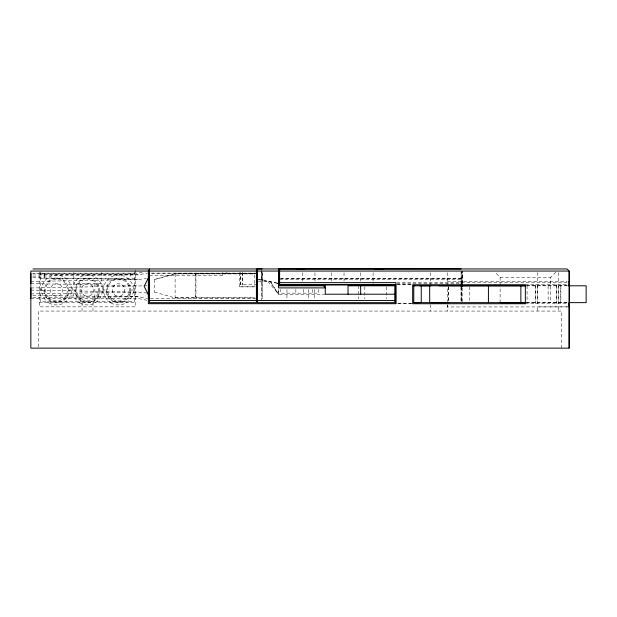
<?xml version="1.0" encoding="UTF-8"?>
<svg xmlns="http://www.w3.org/2000/svg" width="617" height="617" viewBox="0 0 617 617"><rect width="100%" height="100%" fill="white"/><g stroke="black" fill="none" stroke-linecap="round" stroke-linejoin="round"><path stroke-width="0.46" stroke-dasharray="3.08 2.31" d="M240.645 284.745L240.645 272.668L240.638 284.745L257.497 284.745M262.148 281.583L262.148 272.012M278.522 289.589L278.522 294.216L325.282 294.216M447.464 302.646L447.464 286.728M461.169 286.643L461.161 301.836L461.138 286.435M461.138 283.55L461.154 272.012M461.161 283.843L461.161 278.421L280.542 278.421M462.226 301.705L462.226 286.728M462.21 283.496L462.226 271.974M500.117 302.646L500.117 286.735M500.117 285.794L500.117 277.372L494.934 272.19M535.602 303.734L535.602 284.745M537.708 303.734L537.708 284.745M555.848 272.19L550.665 277.372L550.665 302.654L525.391 302.646M556.665 303.734L556.665 284.745M558.771 303.734L558.771 284.745M560.776 302.646L560.776 285.794M462.148 282.64L462.202 271.056L462.21 283.689M149.437 275.267L222.714 275.267L226.539 272.39M154.474 292.111L175.112 297.911L195.543 297.911L195.543 273.794L175.112 273.794L154.474 279.478L154.474 292.219M154.474 279.586L175.112 273.902L195.543 273.902M142.226 272.282L137.838 273.161L32.778 273.346M32.778 276.092L137.838 274.85L147.494 273.177M30.85 281.475L137.838 279.478L146.453 278.614M30.85 287.992L147.409 285.794M30.85 293.916L137.838 292.111L147.409 293.075M32.778 297.656L137.838 296.738L147.494 298.412M239.558 272.714L239.558 286.851L254.304 286.828L254.304 272.714M40.329 273.161L134.676 273.161M256.41 273.161L150.386 273.161L256.41 273.215M254.929 273.794L195.967 273.794L195.967 297.911L254.929 297.911M195.967 273.902L254.929 273.902M39.272 274.21L135.732 274.21M195.543 274.843L195.967 274.843M195.543 274.951L195.967 274.951M500.117 277.372L550.665 277.372M40.329 278.421L134.676 278.421M280.542 278.498L461.169 278.421M258.307 279.478L261.677 279.478L277.789 283.272M279.578 279.478L462.21 279.478M258.438 281.583L270.323 281.583L278.522 294.216L278.522 289.543M447.448 281.583L567.278 281.583M396.808 282.64L567.262 282.64M396.808 283.689L461.254 283.689M396.793 284.745L412.164 284.745L395.829 284.753M525.352 284.745L569.183 284.745M526.795 285.794L569.298 285.794M526.293 285.794L566.83 285.794M239.558 286.851L256.41 286.851M39.272 290.005L43.907 290.005A12.633 12.633 0 0 0 56.54 302.646A12.633 12.633 0 0 0 69.181 290.005L74.865 290.005A12.633 12.633 0 0 0 87.506 302.646A12.633 12.633 0 0 0 100.139 290.005L105.823 290.005A12.633 12.633 0 0 0 118.464 302.646A12.633 12.633 0 0 0 131.097 290.005L135.732 290.005M195.543 296.746L195.967 296.746M195.543 296.854L195.967 296.854M175.112 297.803L195.543 297.803M195.967 297.803L254.929 297.803M150.386 298.435L256.41 298.489M566.838 302.561L548.135 302.638L548.135 285.794M39.272 302.646L135.732 302.646M526.293 302.646L567.702 302.646M525.352 303.734L567.671 303.734M569.183 306.896L537.592 306.896L537.592 311.068M567.262 306.896L447.448 306.957L447.448 304.543M30.85 298.242L137.838 298.435L147.494 300.363M32.778 273.94L137.838 274.85M32.778 295.497L137.838 296.738M558.292 306.888L558.655 311.068M32.778 277.704L137.838 279.478M30.85 290.121L137.838 292.111M30.85 283.604L137.838 285.794M258.384 279.655L277.735 283.342M268.002 281.583L278.522 294.216L270.331 281.583M461.169 271.974L461.169 301.806M561.578 348.135L561.578 311.068L38.431 311.068L38.431 347.186M560.876 285.794L560.876 302.561L558.771 302.638L558.771 285.794M558.647 272.56L558.647 281.583M556.665 285.794L556.665 302.638M537.708 285.794L537.708 302.638M537.584 272.56L537.584 281.583M535.602 285.794L535.602 302.638M527.08 285.794L527.08 302.638M469.792 286.728L469.792 302.646M461.154 271.056L461.154 284.745M461.154 286.643L461.154 301.836M448.729 286.728L448.729 302.646M448.52 286.728L448.52 301.705M447.456 272.66L447.456 284.745M447.472 304.651L447.472 311.068M430.627 272.668L430.627 284.745M430.62 304.651L430.62 311.068M386.358 286.735L386.358 298.898M373.084 272.668L373.084 283.828M364.817 286.735L364.817 298.898M360.451 272.668L360.451 281.961M358.639 285.794L358.639 298.898M344.024 272.675L344.024 281.059M331.383 272.675L331.383 281.059M318.542 289.373L318.542 293.168L280.627 293.168L280.627 289.373M314.955 272.675L314.963 281.067M314.662 289.543L314.662 298.898M312.642 289.543L312.642 294.216M308.485 289.543L308.485 298.898M303.309 289.373L303.309 293.168M302.322 272.675L302.322 281.067M295.867 289.373L295.867 293.168M286.951 289.543L286.951 298.898M261.677 269.907L261.677 279.478M261.461 271.349L261.461 300.348M222.714 272.39L222.714 275.267M175.112 273.794L175.112 297.911M135.732 269.907L135.732 306.857L39.272 306.857L39.272 271.835M134.676 271.827L134.676 301.59L40.329 301.59L40.329 271.827M130.465 273.161L130.465 278.421M101.196 272.629L101.196 283.689L73.816 283.689L73.816 272.629M94.871 283.689L94.871 301.59M92.982 302.646L92.982 311.068M82.03 302.646L82.03 311.068M80.133 283.689L80.133 301.59M44.54 273.161L44.54 278.421L44.54 273.161M242.751 272.668L242.751 284.745L242.743 272.598M262.14 271.835L262.102 298.79L262.094 271.835M412.164 303.711L396.793 303.695L412.164 303.695M110.983 302.955A14.955 14.955 0 0 0 133.419 290.005A14.955 14.955 0 0 0 110.983 277.056A14.955 14.955 0 0 0 110.983 302.955M109.973 298.497A12.008 12.008 0 0 0 130.056 293.114A12.008 12.008 0 0 0 115.356 278.414A12.008 12.008 0 0 0 109.973 298.497M112.988 299.492A10.952 10.952 0 0 0 129.416 290.005A10.952 10.952 0 0 0 112.988 280.527A10.952 10.952 0 0 0 112.988 299.492M115.302 295.481A6.317 6.317 0 0 0 124.781 290.005A6.317 6.317 0 0 0 115.302 284.537A6.317 6.317 0 0 0 115.302 295.481M80.025 302.955A14.955 14.955 0 0 0 102.453 290.005A14.955 14.955 0 0 0 80.025 277.056A14.955 14.955 0 0 0 80.025 302.955M79.015 298.497A12.008 12.008 0 0 0 99.098 293.114A12.008 12.008 0 0 0 84.398 278.414A12.008 12.008 0 0 0 79.015 298.497M82.03 299.492A10.952 10.952 0 0 0 98.458 290.005A10.952 10.952 0 0 0 82.03 280.527A10.952 10.952 0 0 0 82.03 299.492M84.344 295.481A6.317 6.317 0 0 0 93.823 290.005A6.317 6.317 0 0 0 84.344 284.537A6.317 6.317 0 0 0 84.344 295.481M49.067 302.955A14.955 14.955 0 0 0 71.495 290.005A14.955 14.955 0 0 0 49.067 277.056A14.955 14.955 0 0 0 49.067 302.955M48.057 298.497A12.008 12.008 0 0 0 68.14 293.114A12.008 12.008 0 0 0 53.44 278.414A12.008 12.008 0 0 0 48.057 298.497M48.797 297.749A10.952 10.952 0 0 0 67.122 292.844A10.952 10.952 0 0 0 53.71 279.432A10.952 10.952 0 0 0 48.797 297.749M53.386 295.481A6.317 6.317 0 0 0 62.865 290.005A6.317 6.317 0 0 0 53.386 284.537A6.317 6.317 0 0 0 53.386 295.481"/><path stroke-width="0.93" d="M30.85 298.242L30.85 287.992M30.85 283.604L30.85 273.354M148.365 271.056L30.85 271.056L30.85 348.135L569.159 348.135L569.198 271.056L567.054 268.95L149.43 268.95L149.422 298.435L149.422 273.161L149.43 273.593M256.41 268.95L256.41 302.646L149.422 302.646L149.453 271.056L256.41 271.056M348.027 294.216L348.027 285.794L394.78 285.794L394.78 302.646L257.466 302.646L257.497 300.718M278.522 286.033L278.522 268.95L278.522 287.9L325.282 287.9L323.663 285.794M461.146 268.943L279.578 269.004L279.578 284.815L395.829 284.753L395.829 303.695L148.365 303.695L148.365 268.95L32.956 268.95M525.476 302.638L413.768 302.638L413.768 285.794L414.902 285.794M461.138 286.435L461.138 284.506M462.21 286.373L462.226 283.951M262.148 268.95L257.482 268.865L257.466 271.056L278.522 271.056M148.365 277.897L144.154 286.319L148.365 294.749M568.303 303.734L569.183 303.734L569.183 306.896M304.852 268.966L296.422 268.966M383.196 268.95L374.774 268.95M520.416 285.794L520.871 285.794L520.871 302.638L520.416 302.646M279.578 271.056L569.159 271.056L569.175 281.745M279.578 282.64L395.829 282.64L395.829 303.695M395.829 284.745L279.578 284.769L279.578 269.004M413.768 285.794L525.831 285.794M568.172 285.794L586.15 285.794L586.15 302.638L568.913 302.646M278.522 285.794L325.282 285.794L325.282 294.216L394.78 294.216M420.015 285.794L430.836 285.794M439.042 285.794L525.476 285.794M149.422 300.541L256.41 300.541M257.466 300.541L394.78 300.541M413.768 302.631L420.015 302.631M430.72 302.638L448.729 302.646M500.117 302.646L525.391 302.646M525.53 303.734L412.68 303.734L412.68 284.745L525.352 284.745L525.352 303.734M569.159 303.734L569.159 348.135M277.735 283.342L279.578 283.689L277.789 283.272M149.414 298.003L149.422 298.435M569.298 285.794L569.298 302.638M488.417 285.794L488.417 302.646M429.671 285.794L429.671 302.646M421.249 285.794L421.249 302.646M360.66 285.794L360.66 294.216M257.474 268.865L257.466 302.646M256.834 270.948L256.834 300.857M149.453 268.95L149.453 275.267M569.198 281.583L569.167 284.745L569.198 281.583"/></g></svg>
